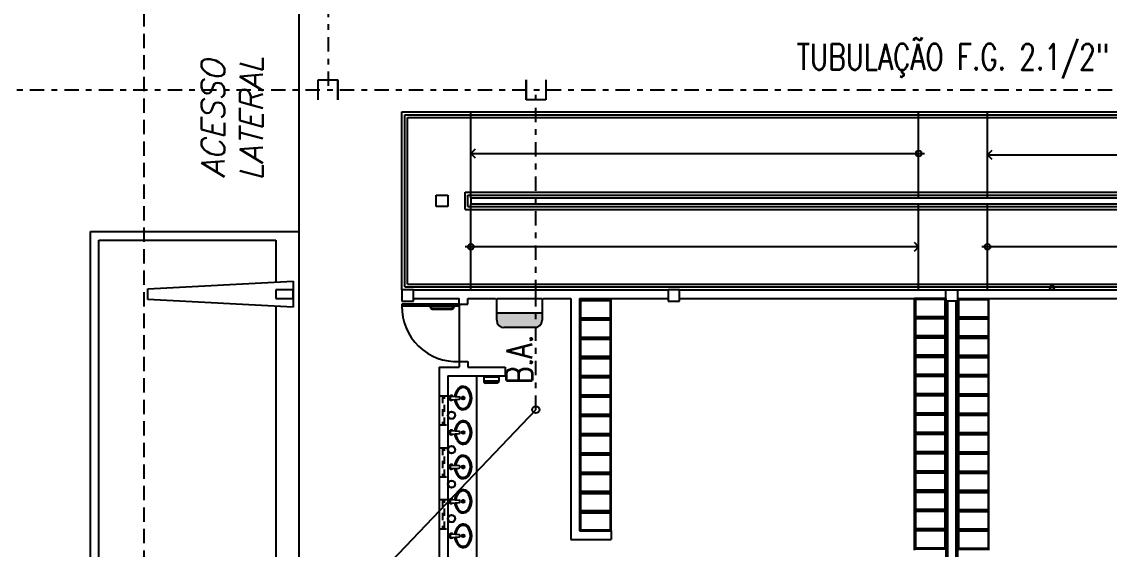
# Model space of a CAD drawing. Header units: millimetres. Extents: x 999 to 1260, y -38 to 225.
# Drawn here: x 1049.17 to 1068.11, y 85.04 to 94.23 of the extents above; entities that cross this region are included whole.
import ezdxf
from ezdxf.enums import TextEntityAlignment as Align

# ---------------------------------------------------------------- set-up
doc = ezdxf.new("R2010")
doc.units = ezdxf.units.MM
for name, pattern in [('DASHDOT2', [0.5, 0.25, -0.125, 0, -0.125]), ('HIDDEN', [0.375, 0.25, -0.125]), ('HIDDEN2', [0.1875, 0.125, -0.0625])]:
    doc.linetypes.add(name, pattern=pattern)
for name, color, linetype in [('I-ARQ', 8, 'Continuous'), ('I-CONEXAO', 1, 'Continuous'), ('I-INCENDIO', 2, 'Continuous'), ('I-NORMO_ARQ', 9, 'Continuous'), ('I-NORMO_INST', 4, 'Continuous'), ('I-ÁGUA', 5, 'Continuous')]:
    doc.layers.add(name, color=color, linetype=linetype)
doc.styles.add('ROMANS', font='romans', dxfattribs={"oblique": 15})

# ---------------------------------------------------------------- blocks, each defined once
blk = doc.blocks.new('_Open90')
at = {"color": 0, "linetype": 'ByBlock', "lineweight": -2}
for p, q in [((0, 0), (-1, 0)), ((-0.5, 0.5), (0, 0)), ((0, 0), (-0.5, -0.5))]:
    blk.add_line(p, q, dxfattribs=at)
blk = doc.blocks.new('praça')
at = {"layer": 'I-ARQ'}
for p, q in [((1252.254, 40.419), (1266.437, 40.419)), ((1266.437, 40.419), (1266.437, 36.789)), ((1259.629, 40.269), (1266.287, 40.269)), ((1266.287, 40.269), (1266.287, 37.189)), ((1265.121, 36.889), (1265.254, 39.419)), ((1265.254, 39.419), (1265.437, 39.419)), ((1265.437, 39.419), (1265.571, 36.889)), ((1265.137, 37.189), (1259.555, 37.189)), ((1265.421, 37.189), (1265.271, 37.189)), ((1265.271, 37.189), (1265.271, 36.889)), ((1265.421, 36.889), (1265.421, 37.189)), ((1266.287, 37.189), (1265.555, 37.189)), ((1266.437, 36.789), (1252.254, 36.789)), ((1265.571, 36.889), (1265.121, 36.889)), ((1265.396, 36.889), (1265.246, 36.889)), ((1265.271, 36.889), (1265.421, 36.889)), ((1270.254, 36.789), (1266.437, 36.789)), ((1265.171, 34.994), (1265.141, 34.994)), ((1265.141, 34.994), (1265.141, 33.994)), ((1265.171, 33.994), (1265.171, 34.994)), ((1265.421, 34.994), (1265.221, 34.994)), ((1265.221, 34.994), (1265.221, 34.794)), ((1265.421, 34.994), (1265.221, 34.994)), ((1265.221, 34.994), (1265.221, 34.794)), ((1265.421, 34.994), (1268.521, 34.994)), ((1265.421, 34.994), (1268.521, 34.994)), ((1265.421, 34.794), (1265.421, 34.994)), ((1265.421, 34.794), (1265.421, 34.994)), ((1265.471, 34.944), (1268.471, 34.944)), ((1265.471, 34.944), (1265.471, 33.794)), ((1265.471, 34.944), (1268.471, 34.944)), ((1265.471, 34.944), (1265.471, 33.794)), ((1265.521, 34.894), (1268.421, 34.894)), ((1265.521, 34.894), (1265.521, 33.794)), ((1265.521, 34.894), (1268.421, 34.894)), ((1265.521, 34.894), (1265.521, 33.794)), ((1268.421, 34.894), (1268.421, 16.694)), ((1268.421, 34.894), (1268.421, 16.694)), ((1268.471, 34.944), (1268.471, 16.694)), ((1268.471, 34.944), (1268.471, 16.694)), ((1268.521, 34.994), (1268.521, 33.794)), ((1268.521, 34.994), (1268.521, 33.794)), ((1265.221, 34.794), (1265.421, 34.794)), ((1265.221, 34.794), (1265.421, 34.794)), ((1265.271, 34.794), (1265.271, 33.994)), ((1265.421, 34.794), (1265.421, 30.357)), ((1264.071, 34.344), (1260.151, 34.344)), ((1264.071, 34.344), (1264.071, 33.994)), ((1263.921, 34.194), (1260.151, 34.194)), ((1261.107, 34.143), (1261.116, 33.997)), ((1261.169, 34.143), (1261.158, 33.997)), ((1261.707, 34.143), (1261.716, 33.997)), ((1261.769, 34.143), (1261.758, 33.997)), ((1262.307, 34.143), (1262.316, 33.997)), ((1262.369, 34.143), (1262.358, 33.997)), ((1262.907, 34.143), (1262.916, 33.997)), ((1262.969, 34.143), (1262.958, 33.997)), ((1263.507, 34.143), (1263.516, 33.997)), ((1263.569, 34.143), (1263.558, 33.997)), ((1263.921, 34.194), (1263.921, 33.194)), ((1264.171, 33.994), (1264.071, 33.994)), ((1264.171, 33.994), (1264.171, 33.844)), ((1265.171, 33.994), (1264.171, 33.994)), ((1265.141, 33.994), (1265.171, 33.994)), ((1265.171, 33.994), (1265.171, 33.844)), ((1265.171, 33.994), (1265.271, 33.994)), ((1264.071, 33.844), (1264.071, 33.194)), ((1264.171, 33.844), (1264.071, 33.844)), ((1265.171, 33.844), (1265.271, 33.844)), ((1265.271, 33.844), (1265.271, 32.049)), ((1265.421, 33.794), (1266.921, 33.794)), ((1265.421, 33.794), (1266.921, 33.794)), ((1265.471, 33.794), (1265.471, 16.994)), ((1265.471, 33.794), (1265.471, 16.994)), ((1265.521, 33.794), (1265.521, 16.994)), ((1265.521, 33.794), (1265.521, 16.994)), ((1266.821, 33.894), (1266.821, 15.944)), ((1266.821, 33.894), (1267.121, 33.894)), ((1266.821, 33.894), (1266.821, 15.944)), ((1266.821, 33.894), (1267.121, 33.894)), ((1266.871, 33.844), (1266.871, 15.894)), ((1266.871, 33.844), (1267.071, 33.844)), ((1266.871, 33.844), (1266.871, 15.894)), ((1266.871, 33.844), (1267.071, 33.844)), ((1266.921, 33.794), (1266.921, 15.844)), ((1267.021, 33.794), (1266.921, 33.794)), ((1266.921, 33.794), (1266.921, 15.844)), ((1267.021, 33.794), (1266.921, 33.794)), ((1267.021, 33.794), (1267.021, 16.994)), ((1267.021, 33.794), (1268.521, 33.794)), ((1267.021, 33.794), (1267.021, 16.994)), ((1267.021, 33.794), (1268.521, 33.794)), ((1267.071, 33.844), (1267.071, 16.694)), ((1267.071, 33.844), (1267.071, 16.694)), ((1267.121, 33.894), (1267.121, 16.694)), ((1267.121, 33.894), (1267.121, 16.694)), ((1268.521, 33.794), (1268.521, 16.994)), ((1268.521, 33.794), (1268.521, 16.994)), ((1263.921, 33.694), (1260.151, 33.694)), ((1263.796, 33.337), (1263.796, 33.537)), ((1263.801, 33.321), (1263.801, 33.553)), ((1263.81, 33.312), (1263.81, 33.563)), ((1263.902, 33.567), (1263.826, 33.567)), ((1263.83, 33.307), (1263.83, 33.567)), ((1263.902, 33.307), (1263.902, 33.567)), ((1263.921, 33.54), (1263.902, 33.54)), ((1263.921, 33.54), (1263.921, 33.334)), ((1263.921, 33.334), (1263.902, 33.334)), ((1263.902, 33.307), (1263.826, 33.307)), ((1264.071, 33.194), (1263.921, 33.194)), ((1265.271, 32.049), (1261.071, 32.049)), ((1261.071, 32.049), (1261.071, 31.349)), ((1265.271, 31.899), (1261.221, 31.899)), ((1261.221, 31.899), (1261.221, 31.349)), ((1261.557, 31.899), (1261.221, 31.899)), ((1261.221, 31.899), (1261.221, 31.351)), ((1261.539, 31.881), (1261.239, 31.881)), ((1261.239, 31.881), (1261.239, 31.351)), ((1261.539, 31.881), (1261.539, 31.351)), ((1261.557, 31.899), (1261.557, 31.351)), ((1261.893, 31.899), (1261.557, 31.899)), ((1261.557, 31.899), (1261.557, 31.351)), ((1261.875, 31.881), (1261.575, 31.881)), ((1261.575, 31.881), (1261.575, 31.351)), ((1261.875, 31.881), (1261.875, 31.351)), ((1262.229, 31.899), (1261.893, 31.899)), ((1261.893, 31.899), (1261.893, 31.351)), ((1261.893, 31.899), (1261.893, 31.351)), ((1262.211, 31.881), (1261.911, 31.881)), ((1261.911, 31.881), (1261.911, 31.351)), ((1262.211, 31.881), (1262.211, 31.351)), ((1262.565, 31.899), (1262.229, 31.899)), ((1262.229, 31.899), (1262.229, 31.351)), ((1262.229, 31.899), (1262.229, 31.351)), ((1262.547, 31.881), (1262.247, 31.881)), ((1262.247, 31.881), (1262.247, 31.351)), ((1262.547, 31.881), (1262.547, 31.351)), ((1262.901, 31.899), (1262.565, 31.899)), ((1262.565, 31.899), (1262.565, 31.351)), ((1262.565, 31.899), (1262.565, 31.351)), ((1262.883, 31.881), (1262.583, 31.881)), ((1262.583, 31.881), (1262.583, 31.351)), ((1262.883, 31.881), (1262.883, 31.351)), ((1263.237, 31.899), (1262.901, 31.899)), ((1262.901, 31.899), (1262.901, 31.351)), ((1262.901, 31.899), (1262.901, 31.351)), ((1263.219, 31.881), (1262.919, 31.881)), ((1262.919, 31.881), (1262.919, 31.351)), ((1263.219, 31.881), (1263.219, 31.351)), ((1263.573, 31.899), (1263.237, 31.899)), ((1263.237, 31.899), (1263.237, 31.351)), ((1263.237, 31.899), (1263.237, 31.351)), ((1263.555, 31.881), (1263.255, 31.881)), ((1263.255, 31.881), (1263.255, 31.351)), ((1263.555, 31.881), (1263.555, 31.351)), ((1263.909, 31.899), (1263.573, 31.899)), ((1263.573, 31.899), (1263.573, 31.351)), ((1263.573, 31.899), (1263.573, 31.351)), ((1263.891, 31.881), (1263.591, 31.881)), ((1263.591, 31.881), (1263.591, 31.351)), ((1263.891, 31.881), (1263.891, 31.351)), ((1264.245, 31.899), (1263.909, 31.899)), ((1263.909, 31.899), (1263.909, 31.351)), ((1263.909, 31.899), (1263.909, 31.351)), ((1264.227, 31.881), (1263.927, 31.881)), ((1263.927, 31.881), (1263.927, 31.351)), ((1264.227, 31.881), (1264.227, 31.351)), ((1264.581, 31.899), (1264.245, 31.899)), ((1264.245, 31.899), (1264.245, 31.351)), ((1264.245, 31.899), (1264.245, 31.351)), ((1264.563, 31.881), (1264.263, 31.881)), ((1264.263, 31.881), (1264.263, 31.351)), ((1264.563, 31.881), (1264.563, 31.351)), ((1264.917, 31.899), (1264.581, 31.899)), ((1264.581, 31.899), (1264.581, 31.351)), ((1264.581, 31.899), (1264.581, 31.351)), ((1264.899, 31.881), (1264.599, 31.881)), ((1264.599, 31.881), (1264.599, 31.351)), ((1264.899, 31.881), (1264.899, 31.351)), ((1265.253, 31.899), (1264.917, 31.899)), ((1264.917, 31.899), (1264.917, 31.351)), ((1264.917, 31.899), (1264.917, 31.351)), ((1265.235, 31.881), (1264.935, 31.881)), ((1264.935, 31.881), (1264.935, 31.351)), ((1265.235, 31.881), (1265.235, 31.351)), ((1265.253, 31.899), (1265.253, 31.351)), ((1265.271, 31.899), (1265.271, 30.357)), ((1261.221, 31.349), (1261.071, 31.349)), ((1261.221, 31.351), (1261.539, 31.351)), ((1261.539, 31.351), (1261.557, 31.351)), ((1261.557, 31.351), (1261.875, 31.351)), ((1261.875, 31.351), (1261.893, 31.351)), ((1261.893, 31.351), (1262.211, 31.351)), ((1262.211, 31.351), (1262.229, 31.351)), ((1262.229, 31.351), (1262.547, 31.351)), ((1262.547, 31.351), (1262.565, 31.351)), ((1262.565, 31.351), (1262.883, 31.351)), ((1262.883, 31.351), (1262.901, 31.351)), ((1262.901, 31.351), (1263.219, 31.351)), ((1263.219, 31.351), (1263.237, 31.351)), ((1263.237, 31.351), (1263.555, 31.351)), ((1263.555, 31.351), (1263.573, 31.351)), ((1263.573, 31.351), (1263.891, 31.351)), ((1263.891, 31.351), (1263.909, 31.351)), ((1263.909, 31.351), (1264.227, 31.351)), ((1264.227, 31.351), (1264.245, 31.351)), ((1264.245, 31.351), (1264.563, 31.351)), ((1264.563, 31.351), (1264.581, 31.351)), ((1264.581, 31.351), (1264.899, 31.351)), ((1264.899, 31.351), (1264.917, 31.351)), ((1264.917, 31.351), (1265.235, 31.351)), ((1265.235, 31.351), (1265.253, 31.351)), ((1265.421, 30.357), (1265.221, 30.357)), ((1265.221, 30.357), (1265.221, 30.157)), ((1265.421, 30.357), (1265.221, 30.357)), ((1265.221, 30.357), (1265.221, 30.157)), ((1265.421, 30.157), (1265.421, 30.357)), ((1265.421, 30.157), (1265.421, 30.357)), ((1265.221, 30.157), (1265.421, 30.157)), ((1265.221, 30.157), (1265.421, 30.157)), ((1265.271, 30.157), (1265.271, 25.519)), ((1265.421, 30.157), (1265.421, 25.519)), ((1260.885, 26.067), (1260.903, 26.067)), ((1260.903, 25.519), (1260.903, 26.067)), ((1260.903, 26.067), (1261.221, 26.067)), ((1260.903, 25.519), (1260.903, 26.067)), ((1260.921, 25.537), (1260.921, 26.067)), ((1261.221, 26.067), (1261.239, 26.067)), ((1261.221, 25.537), (1261.221, 26.067)), ((1261.239, 25.519), (1261.239, 26.067)), ((1261.239, 25.519), (1261.239, 26.067)), ((1261.239, 26.067), (1261.557, 26.067)), ((1261.257, 25.537), (1261.257, 26.067)), ((1261.557, 26.067), (1261.575, 26.067)), ((1261.557, 25.537), (1261.557, 26.067)), ((1261.575, 25.519), (1261.575, 26.067)), ((1261.575, 25.519), (1261.575, 26.067)), ((1261.575, 26.067), (1261.893, 26.067)), ((1261.593, 25.537), (1261.593, 26.067)), ((1261.893, 26.067), (1261.911, 26.067)), ((1261.893, 25.537), (1261.893, 26.067)), ((1261.911, 25.519), (1261.911, 26.067)), ((1261.911, 26.067), (1262.229, 26.067)), ((1261.911, 25.519), (1261.911, 26.067)), ((1261.929, 25.537), (1261.929, 26.067)), ((1262.229, 26.067), (1262.247, 26.067)), ((1262.229, 25.537), (1262.229, 26.067)), ((1262.247, 25.519), (1262.247, 26.067)), ((1262.247, 26.067), (1262.565, 26.067)), ((1262.247, 25.519), (1262.247, 26.067)), ((1262.265, 25.537), (1262.265, 26.067)), ((1262.565, 26.067), (1262.583, 26.067)), ((1262.565, 25.537), (1262.565, 26.067)), ((1262.583, 25.519), (1262.583, 26.067)), ((1262.583, 26.067), (1262.901, 26.067)), ((1262.583, 25.519), (1262.583, 26.067)), ((1262.601, 25.537), (1262.601, 26.067)), ((1262.901, 26.067), (1262.919, 26.067)), ((1262.901, 25.537), (1262.901, 26.067)), ((1262.919, 25.519), (1262.919, 26.067)), ((1262.919, 26.067), (1263.237, 26.067)), ((1262.919, 25.519), (1262.919, 26.067)), ((1262.937, 25.537), (1262.937, 26.067)), ((1263.237, 26.067), (1263.255, 26.067)), ((1263.237, 25.537), (1263.237, 26.067)), ((1263.255, 25.519), (1263.255, 26.067)), ((1263.255, 26.067), (1263.573, 26.067)), ((1263.255, 25.519), (1263.255, 26.067)), ((1263.273, 25.537), (1263.273, 26.067)), ((1263.573, 26.067), (1263.591, 26.067)), ((1263.573, 25.537), (1263.573, 26.067)), ((1263.591, 25.519), (1263.591, 26.067)), ((1263.591, 26.067), (1263.909, 26.067)), ((1263.591, 25.519), (1263.591, 26.067)), ((1263.609, 25.537), (1263.609, 26.067)), ((1263.909, 26.067), (1263.927, 26.067)), ((1263.909, 25.537), (1263.909, 26.067)), ((1263.927, 25.519), (1263.927, 26.067)), ((1263.927, 26.067), (1264.245, 26.067)), ((1263.927, 25.519), (1263.927, 26.067)), ((1263.945, 25.537), (1263.945, 26.067)), ((1264.245, 26.067), (1264.263, 26.067)), ((1264.245, 25.537), (1264.245, 26.067)), ((1264.263, 25.519), (1264.263, 26.067)), ((1264.263, 26.067), (1264.581, 26.067)), ((1264.263, 25.519), (1264.263, 26.067)), ((1264.281, 25.537), (1264.281, 26.067)), ((1264.581, 26.067), (1264.599, 26.067)), ((1264.581, 25.537), (1264.581, 26.067)), ((1264.599, 25.519), (1264.599, 26.067)), ((1264.599, 26.067), (1264.917, 26.067)), ((1264.599, 25.519), (1264.599, 26.067)), ((1264.617, 25.537), (1264.617, 26.067)), ((1264.917, 26.067), (1264.935, 26.067)), ((1264.917, 25.537), (1264.917, 26.067)), ((1264.935, 25.519), (1264.935, 26.067)), ((1264.935, 26.067), (1265.253, 26.067)), ((1264.935, 25.519), (1264.935, 26.067)), ((1264.953, 25.537), (1264.953, 26.067)), ((1265.253, 26.067), (1265.271, 26.067)), ((1265.253, 25.537), (1265.253, 26.067)), ((1265.271, 25.519), (1265.271, 26.067)), ((1265.421, 25.994), (1266.921, 25.994)), ((1265.421, 25.994), (1266.921, 25.994)), ((1267.021, 25.994), (1268.521, 25.994)), ((1267.021, 25.994), (1268.521, 25.994)), ((1265.221, 25.494), (1259.616, 25.494)), ((1260.903, 25.519), (1260.567, 25.519)), ((1261.239, 25.519), (1260.903, 25.519)), ((1261.221, 25.537), (1260.921, 25.537)), ((1261.575, 25.519), (1261.239, 25.519)), ((1261.557, 25.537), (1261.257, 25.537)), ((1261.911, 25.519), (1261.575, 25.519)), ((1261.893, 25.537), (1261.593, 25.537)), ((1262.247, 25.519), (1261.911, 25.519)), ((1262.229, 25.537), (1261.929, 25.537)), ((1262.583, 25.519), (1262.247, 25.519)), ((1262.565, 25.537), (1262.265, 25.537)), ((1262.919, 25.519), (1262.583, 25.519)), ((1262.901, 25.537), (1262.601, 25.537)), ((1263.255, 25.519), (1262.919, 25.519)), ((1263.237, 25.537), (1262.937, 25.537)), ((1263.591, 25.519), (1263.255, 25.519)), ((1263.573, 25.537), (1263.273, 25.537)), ((1263.927, 25.519), (1263.591, 25.519)), ((1263.909, 25.537), (1263.609, 25.537)), ((1264.263, 25.519), (1263.927, 25.519)), ((1264.245, 25.537), (1263.945, 25.537)), ((1264.599, 25.519), (1264.263, 25.519)), ((1264.581, 25.537), (1264.281, 25.537)), ((1264.935, 25.519), (1264.599, 25.519)), ((1264.917, 25.537), (1264.617, 25.537)), ((1265.271, 25.519), (1264.935, 25.519)), ((1265.253, 25.537), (1264.953, 25.537)), ((1265.221, 25.319), (1265.221, 25.519)), ((1265.221, 25.519), (1265.421, 25.519)), ((1265.221, 25.319), (1265.221, 25.519)), ((1265.221, 25.519), (1265.421, 25.519)), ((1265.421, 25.519), (1265.421, 25.319)), ((1265.421, 25.519), (1265.421, 25.319)), ((1265.221, 25.344), (1259.616, 25.344)), ((1260.903, 25.319), (1260.567, 25.319)), ((1261.239, 25.319), (1260.903, 25.319)), ((1260.903, 25.319), (1260.903, 24.771)), ((1260.903, 25.319), (1260.903, 24.771)), ((1261.221, 25.301), (1260.921, 25.301)), ((1260.921, 25.301), (1260.921, 24.771)), ((1261.221, 25.301), (1261.221, 24.771)), ((1261.239, 25.319), (1261.239, 24.771)), ((1261.575, 25.319), (1261.239, 25.319)), ((1261.239, 25.319), (1261.239, 24.771)), ((1261.557, 25.301), (1261.257, 25.301)), ((1261.257, 25.301), (1261.257, 24.771)), ((1261.557, 25.301), (1261.557, 24.771)), ((1261.575, 25.319), (1261.575, 24.771)), ((1261.911, 25.319), (1261.575, 25.319)), ((1261.575, 25.319), (1261.575, 24.771)), ((1261.893, 25.301), (1261.593, 25.301)), ((1261.593, 25.301), (1261.593, 24.771)), ((1261.893, 25.301), (1261.893, 24.771)), ((1262.247, 25.319), (1261.911, 25.319)), ((1261.911, 25.319), (1261.911, 24.771)), ((1261.911, 25.319), (1261.911, 24.771)), ((1262.229, 25.301), (1261.929, 25.301)), ((1261.929, 25.301), (1261.929, 24.771)), ((1262.229, 25.301), (1262.229, 24.771)), ((1262.583, 25.319), (1262.247, 25.319)), ((1262.247, 25.319), (1262.247, 24.771)), ((1262.247, 25.319), (1262.247, 24.771)), ((1262.565, 25.301), (1262.265, 25.301)), ((1262.265, 25.301), (1262.265, 24.771)), ((1262.565, 25.301), (1262.565, 24.771)), ((1262.919, 25.319), (1262.583, 25.319)), ((1262.583, 25.319), (1262.583, 24.771)), ((1262.583, 25.319), (1262.583, 24.771)), ((1262.901, 25.301), (1262.601, 25.301)), ((1262.601, 25.301), (1262.601, 24.771)), ((1262.901, 25.301), (1262.901, 24.771)), ((1263.255, 25.319), (1262.919, 25.319)), ((1262.919, 25.319), (1262.919, 24.771)), ((1262.919, 25.319), (1262.919, 24.771)), ((1263.237, 25.301), (1262.937, 25.301)), ((1262.937, 25.301), (1262.937, 24.771)), ((1263.237, 25.301), (1263.237, 24.771)), ((1263.591, 25.319), (1263.255, 25.319)), ((1263.255, 25.319), (1263.255, 24.771)), ((1263.255, 25.319), (1263.255, 24.771)), ((1263.573, 25.301), (1263.273, 25.301)), ((1263.273, 25.301), (1263.273, 24.771)), ((1263.573, 25.301), (1263.573, 24.771)), ((1263.927, 25.319), (1263.591, 25.319)), ((1263.591, 25.319), (1263.591, 24.771)), ((1263.591, 25.319), (1263.591, 24.771)), ((1263.909, 25.301), (1263.609, 25.301)), ((1263.609, 25.301), (1263.609, 24.771)), ((1263.909, 25.301), (1263.909, 24.771)), ((1264.263, 25.319), (1263.927, 25.319)), ((1263.927, 25.319), (1263.927, 24.771)), ((1263.927, 25.319), (1263.927, 24.771)), ((1264.245, 25.301), (1263.945, 25.301)), ((1263.945, 25.301), (1263.945, 24.771)), ((1264.245, 25.301), (1264.245, 24.771)), ((1264.599, 25.319), (1264.263, 25.319)), ((1264.263, 25.319), (1264.263, 24.771)), ((1264.263, 25.319), (1264.263, 24.771)), ((1264.581, 25.301), (1264.281, 25.301)), ((1264.281, 25.301), (1264.281, 24.771)), ((1264.581, 25.301), (1264.581, 24.771)), ((1264.935, 25.319), (1264.599, 25.319)), ((1264.599, 25.319), (1264.599, 24.771)), ((1264.599, 25.319), (1264.599, 24.771)), ((1264.917, 25.301), (1264.617, 25.301)), ((1264.617, 25.301), (1264.617, 24.771)), ((1264.917, 25.301), (1264.917, 24.771)), ((1265.271, 25.319), (1264.935, 25.319)), ((1264.935, 25.319), (1264.935, 24.771)), ((1264.935, 25.319), (1264.935, 24.771)), ((1265.253, 25.301), (1264.953, 25.301)), ((1264.953, 25.301), (1264.953, 24.771)), ((1265.421, 25.319), (1265.221, 25.319)), ((1265.421, 25.319), (1265.221, 25.319)), ((1265.253, 25.301), (1265.253, 24.771)), ((1265.271, 25.319), (1265.271, 20.682)), ((1265.271, 25.319), (1265.271, 24.771)), ((1265.421, 25.319), (1265.421, 20.682)), ((1260.885, 24.771), (1260.903, 24.771)), ((1260.903, 24.771), (1261.221, 24.771)), ((1261.221, 24.771), (1261.239, 24.771)), ((1261.239, 24.771), (1261.557, 24.771)), ((1261.557, 24.771), (1261.575, 24.771)), ((1261.575, 24.771), (1261.893, 24.771)), ((1261.893, 24.771), (1261.911, 24.771)), ((1261.911, 24.771), (1262.229, 24.771)), ((1262.229, 24.771), (1262.247, 24.771)), ((1262.247, 24.771), (1262.565, 24.771)), ((1262.565, 24.771), (1262.583, 24.771)), ((1262.583, 24.771), (1262.901, 24.771)), ((1262.901, 24.771), (1262.919, 24.771)), ((1262.919, 24.771), (1263.237, 24.771)), ((1263.237, 24.771), (1263.255, 24.771)), ((1263.255, 24.771), (1263.573, 24.771)), ((1263.573, 24.771), (1263.591, 24.771)), ((1263.591, 24.771), (1263.909, 24.771)), ((1263.909, 24.771), (1263.927, 24.771)), ((1263.927, 24.771), (1264.245, 24.771)), ((1264.245, 24.771), (1264.263, 24.771)), ((1264.263, 24.771), (1264.581, 24.771)), ((1264.581, 24.771), (1264.599, 24.771)), ((1264.599, 24.771), (1264.917, 24.771)), ((1264.917, 24.771), (1264.935, 24.771)), ((1264.935, 24.771), (1265.253, 24.771)), ((1265.253, 24.771), (1265.271, 24.771)), ((1265.421, 24.794), (1266.921, 24.794)), ((1265.421, 24.794), (1266.921, 24.794)), ((1267.021, 24.794), (1268.521, 24.794)), ((1267.021, 24.794), (1268.521, 24.794))]:
    blk.add_line(p, q, dxfattribs=at)
at = {"layer": 'I-ARQ', "linetype": 'HIDDEN'}
blk.add_line((1315.631, 39.487), (1251.08, 39.487), dxfattribs=at)
at = {"layer": 'I-ARQ', "linetype": 'HIDDEN2'}
for p, q in [((1261.26, 34.344), (1261.26, 34.194)), ((1261.76, 34.284), (1261.26, 34.284)), ((1261.76, 34.194), (1261.76, 34.344)), ((1262.165, 34.344), (1262.165, 34.194)), ((1262.665, 34.284), (1262.165, 34.284)), ((1262.665, 34.194), (1262.665, 34.344)), ((1263.07, 34.344), (1263.07, 34.194)), ((1263.57, 34.284), (1263.07, 34.284)), ((1263.57, 34.194), (1263.57, 34.344)), ((1261.26, 34.254), (1261.76, 34.254)), ((1262.165, 34.254), (1262.665, 34.254)), ((1263.07, 34.254), (1263.57, 34.254))]:
    blk.add_line(p, q, dxfattribs=at)
at = {"layer": 'I-ARQ', "ltscale": 0.2}
for p, q in [((1266.871, 34.194), (1266.871, 34.394)), ((1266.871, 34.394), (1267.071, 34.394)), ((1267.071, 34.394), (1267.071, 34.194)), ((1267.071, 34.194), (1266.871, 34.194))]:
    blk.add_line(p, q, dxfattribs=at)
at = {"layer": 'I-ARQ'}
for points in [[(1265.086, 34.47), (1265.085, 34.462)], [(1265.088, 34.478), (1265.086, 34.47)], [(1265.092, 34.485), (1265.088, 34.478)], [(1265.098, 34.492), (1265.092, 34.485)], [(1265.105, 34.497), (1265.098, 34.492)], [(1265.106, 34.472), (1265.104, 34.467)], [(1265.113, 34.501), (1265.105, 34.497)], [(1265.109, 34.477), (1265.106, 34.472)], [(1265.113, 34.481), (1265.109, 34.477)], [(1265.121, 34.503), (1265.113, 34.501)], [(1265.118, 34.483), (1265.113, 34.481)], [(1265.124, 34.484), (1265.118, 34.483)], [(1265.129, 34.503), (1265.121, 34.503)], [(1265.124, 34.484), (1265.129, 34.484)], [(1265.13, 34.505), (1265.129, 34.504)], [(1265.129, 34.504), (1265.129, 34.484)], [(1265.129, 34.504), (1265.129, 34.504)], [(1265.129, 34.484), (1265.129, 34.483)], [(1265.129, 34.483), (1265.13, 34.483)], [(1265.13, 34.505), (1265.13, 34.482)], [(1265.13, 34.505), (1265.133, 34.505)], [(1265.13, 34.505), (1265.13, 34.505)], [(1265.13, 34.483), (1265.13, 34.482)], [(1265.13, 34.482), (1265.133, 34.482)], [(1265.134, 34.516), (1265.133, 34.515)], [(1265.133, 34.515), (1265.133, 34.494)], [(1265.133, 34.494), (1265.133, 34.472)], [(1265.133, 34.494), (1265.141, 34.494)], [(1265.133, 34.494), (1265.141, 34.494)], [(1265.133, 34.472), (1265.134, 34.471)], [(1265.135, 34.516), (1265.134, 34.516)], [(1265.134, 34.516), (1265.134, 34.516)], [(1265.134, 34.471), (1265.134, 34.471)], [(1265.134, 34.471), (1265.135, 34.471)], [(1265.135, 34.516), (1265.141, 34.516)], [(1265.135, 34.471), (1265.141, 34.471)], [(1265.139, 34.494), (1265.139, 34.494)], [(1265.141, 34.516), (1265.141, 34.471)], [(1265.085, 34.462), (1265.085, 34.126)], [(1265.104, 34.467), (1265.103, 34.462)], [(1265.103, 34.462), (1265.103, 34.126)], [(1265.085, 34.126), (1265.086, 34.118)], [(1265.086, 34.118), (1265.088, 34.11)], [(1265.088, 34.11), (1265.092, 34.103)], [(1265.092, 34.103), (1265.098, 34.096)], [(1265.098, 34.096), (1265.105, 34.091)], [(1265.103, 34.126), (1265.104, 34.121)], [(1265.104, 34.121), (1265.106, 34.116)], [(1265.105, 34.091), (1265.113, 34.087)], [(1265.106, 34.116), (1265.109, 34.111)], [(1265.109, 34.111), (1265.113, 34.108)], [(1265.113, 34.108), (1265.117, 34.105)], [(1265.117, 34.105), (1265.12, 34.104)], [(1265.12, 34.104), (1265.124, 34.104)], [(1265.124, 34.104), (1265.129, 34.104)], [(1265.13, 34.105), (1265.129, 34.105)], [(1265.129, 34.105), (1265.129, 34.104)], [(1265.129, 34.104), (1265.129, 34.084)], [(1265.13, 34.106), (1265.13, 34.083)], [(1265.13, 34.106), (1265.133, 34.106)], [(1265.13, 34.106), (1265.13, 34.105)], [(1265.133, 34.116), (1265.134, 34.117)], [(1265.133, 34.094), (1265.133, 34.116)], [(1265.133, 34.073), (1265.133, 34.094)], [(1265.133, 34.094), (1265.141, 34.094)], [(1265.133, 34.094), (1265.141, 34.094)], [(1265.134, 34.117), (1265.134, 34.117)], [(1265.134, 34.117), (1265.135, 34.117)], [(1265.135, 34.117), (1265.141, 34.117)], [(1265.139, 34.094), (1265.139, 34.094)], [(1265.141, 34.072), (1265.141, 34.117)], [(1265.113, 34.087), (1265.118, 34.086)], [(1265.123, 34.085), (1265.118, 34.086)], [(1265.123, 34.085), (1265.129, 34.085)], [(1265.129, 34.084), (1265.129, 34.084)], [(1265.129, 34.084), (1265.13, 34.083)], [(1265.13, 34.083), (1265.133, 34.083)], [(1265.13, 34.083), (1265.13, 34.083)], [(1265.134, 34.072), (1265.133, 34.073)], [(1265.135, 34.072), (1265.134, 34.072)], [(1265.134, 34.072), (1265.134, 34.072)], [(1265.135, 34.072), (1265.141, 34.072)], [(1266.171, 26.144), (1266.171, 33.894)], [(1266.171, 26.144), (1266.171, 33.894)], [(1267.796, 33.644), (1267.796, 25.894)], [(1267.796, 33.644), (1267.796, 25.894)], [(1261.539, 31.366), (1261.239, 31.366)], [(1261.875, 31.366), (1261.575, 31.366)], [(1262.211, 31.366), (1261.911, 31.366)], [(1262.547, 31.366), (1262.247, 31.366)], [(1262.883, 31.366), (1262.583, 31.366)], [(1263.219, 31.366), (1262.919, 31.366)], [(1263.555, 31.366), (1263.255, 31.366)], [(1263.891, 31.366), (1263.591, 31.366)], [(1264.227, 31.366), (1263.927, 31.366)], [(1264.563, 31.366), (1264.263, 31.366)], [(1264.899, 31.366), (1264.599, 31.366)], [(1265.235, 31.366), (1264.935, 31.366)], [(1261.221, 26.052), (1260.921, 26.052)], [(1261.557, 26.052), (1261.257, 26.052)], [(1261.893, 26.052), (1261.593, 26.052)], [(1262.229, 26.052), (1261.929, 26.052)], [(1262.565, 26.052), (1262.265, 26.052)], [(1262.901, 26.052), (1262.601, 26.052)], [(1263.237, 26.052), (1262.937, 26.052)], [(1263.573, 26.052), (1263.273, 26.052)], [(1263.909, 26.052), (1263.609, 26.052)], [(1264.245, 26.052), (1263.945, 26.052)], [(1264.581, 26.052), (1264.281, 26.052)], [(1264.917, 26.052), (1264.617, 26.052)], [(1265.253, 26.052), (1264.953, 26.052)], [(1266.171, 17.15), (1266.171, 24.894)], [(1266.171, 17.15), (1266.171, 24.894)], [(1261.221, 24.786), (1260.921, 24.786)], [(1261.557, 24.786), (1261.257, 24.786)], [(1261.893, 24.786), (1261.593, 24.786)], [(1262.229, 24.786), (1261.929, 24.786)], [(1262.565, 24.786), (1262.265, 24.786)], [(1262.901, 24.786), (1262.601, 24.786)], [(1263.237, 24.786), (1262.937, 24.786)], [(1263.573, 24.786), (1263.273, 24.786)], [(1263.909, 24.786), (1263.609, 24.786)], [(1264.245, 24.786), (1263.945, 24.786)], [(1264.581, 24.786), (1264.281, 24.786)], [(1264.917, 24.786), (1264.617, 24.786)], [(1265.253, 24.786), (1264.953, 24.786)], [(1267.771, 24.644), (1267.771, 16.894)], [(1267.771, 24.644), (1267.771, 16.894)]]:
    blk.add_lwpolyline(points, dxfattribs=at)
at = {"layer": 'I-ARQ', "linetype": 'Continuous', "ltscale": 2.5}
for centre, radius in [((1261.436, 34.129), 0.065), ((1261.436, 34.129), 0.0599), ((1262.036, 34.129), 0.065), ((1262.036, 34.129), 0.0599), ((1262.636, 34.129), 0.065), ((1262.636, 34.129), 0.0599), ((1263.236, 34.129), 0.065), ((1263.236, 34.129), 0.0599)]:
    blk.add_circle(centre, radius, dxfattribs=at)
at = {"layer": 'I-ARQ'}
for centre, radius in [((1261.136, 33.927), 0.0248), ((1261.136, 33.927), 0.0188), ((1261.136, 33.927), 0.0146), ((1261.736, 33.927), 0.0248), ((1261.736, 33.927), 0.0188), ((1261.736, 33.927), 0.0146), ((1262.336, 33.927), 0.0248), ((1262.336, 33.927), 0.0188), ((1262.336, 33.927), 0.0146), ((1262.936, 33.927), 0.0248), ((1262.936, 33.927), 0.0188), ((1262.936, 33.927), 0.0146), ((1263.536, 33.927), 0.0248), ((1263.536, 33.927), 0.0188), ((1263.536, 33.927), 0.0146), ((1266.171, 33.794), 0.05), ((1266.171, 33.794), 0.05), ((1267.796, 25.994), 0.05), ((1267.796, 25.994), 0.05), ((1266.171, 24.794), 0.05), ((1266.171, 24.794), 0.05)]:
    blk.add_circle(centre, radius, dxfattribs=at)
for centre, radius, start, end in [((1265.126, 34.038), 0.956, 89.1118, 182.6331), ((1261.138, 34.135), 0.0405, 312.6025, 224.0244), ((1261.138, 34.106), 0.0483, 50.0629, 129.9371), ((1261.738, 34.135), 0.0405, 312.6025, 224.0244), ((1261.738, 34.106), 0.0483, 50.0629, 129.9371), ((1262.338, 34.135), 0.0405, 312.6025, 224.0244), ((1262.338, 34.106), 0.0483, 50.0629, 129.9371), ((1262.938, 34.135), 0.0405, 312.6025, 224.0244), ((1262.938, 34.106), 0.0483, 50.0629, 129.9371), ((1263.538, 34.135), 0.0405, 312.6025, 224.0244), ((1263.538, 34.106), 0.0483, 50.0629, 129.9371), ((1261.057, 33.927), 0.123, 174.4524, 224.3819), ((1261.062, 33.924), 0.129, 144.5232, 173.1767), ((1261.062, 33.924), 0.109, 144.8047, 173.0573), ((1261.057, 33.927), 0.103, 174.578, 224.0021), ((1261.078, 33.902), 0.155, 120.725, 141.4841), ((1261.078, 33.902), 0.135, 120.5755, 141.2533), ((1261.134, 33.826), 0.249, 95.145, 122.7375), ((1261.134, 33.826), 0.229, 95.2881, 122.828), ((1261.137, 34.005), 0.0225, 202.02, 337.98), ((1261.138, 33.826), 0.229, 57.172, 83.7707), ((1261.138, 33.826), 0.249, 57.2625, 83.9188), ((1261.193, 33.902), 0.135, 38.7467, 59.4245), ((1261.193, 33.902), 0.155, 38.5159, 59.275), ((1261.215, 33.927), 0.103, 315.9979, 5.422), ((1261.209, 33.924), 0.109, 6.9427, 35.1953), ((1261.215, 33.927), 0.123, 315.6181, 5.5476), ((1261.209, 33.924), 0.129, 6.8233, 35.4768), ((1261.657, 33.927), 0.123, 174.4524, 224.3819), ((1261.662, 33.924), 0.129, 144.5232, 173.1767), ((1261.662, 33.924), 0.109, 144.8047, 173.0573), ((1261.657, 33.927), 0.103, 174.578, 224.0021), ((1261.678, 33.902), 0.155, 120.725, 141.4841), ((1261.678, 33.902), 0.135, 120.5755, 141.2533), ((1261.734, 33.826), 0.249, 95.145, 122.7375), ((1261.734, 33.826), 0.229, 95.2881, 122.828), ((1261.737, 34.005), 0.0225, 202.02, 337.98), ((1261.738, 33.826), 0.229, 57.172, 83.7707), ((1261.738, 33.826), 0.249, 57.2625, 83.9188), ((1261.793, 33.902), 0.135, 38.7467, 59.4245), ((1261.793, 33.902), 0.155, 38.5159, 59.275), ((1261.815, 33.927), 0.103, 315.9979, 5.422), ((1261.809, 33.924), 0.109, 6.9427, 35.1953), ((1261.815, 33.927), 0.123, 315.6181, 5.5476), ((1261.809, 33.924), 0.129, 6.8233, 35.4768), ((1262.257, 33.927), 0.123, 174.4524, 224.3819), ((1262.262, 33.924), 0.129, 144.5232, 173.1767), ((1262.262, 33.924), 0.109, 144.8047, 173.0573), ((1262.257, 33.927), 0.103, 174.578, 224.0021), ((1262.278, 33.902), 0.155, 120.725, 141.4841), ((1262.278, 33.902), 0.135, 120.5755, 141.2533), ((1262.334, 33.826), 0.249, 95.145, 122.7375), ((1262.334, 33.826), 0.229, 95.2881, 122.828), ((1262.337, 34.005), 0.0225, 202.02, 337.98), ((1262.338, 33.826), 0.229, 57.172, 83.7707), ((1262.338, 33.826), 0.249, 57.2625, 83.9188), ((1262.393, 33.902), 0.135, 38.7467, 59.4245), ((1262.393, 33.902), 0.155, 38.5159, 59.275), ((1262.415, 33.927), 0.103, 315.9979, 5.422), ((1262.409, 33.924), 0.109, 6.9427, 35.1953), ((1262.415, 33.927), 0.123, 315.6181, 5.5476), ((1262.409, 33.924), 0.129, 6.8233, 35.4768), ((1262.857, 33.927), 0.123, 174.4524, 224.3819), ((1262.862, 33.924), 0.129, 144.5232, 173.1767), ((1262.862, 33.924), 0.109, 144.8047, 173.0573), ((1262.857, 33.927), 0.103, 174.578, 224.0021), ((1262.878, 33.902), 0.155, 120.725, 141.4841), ((1262.878, 33.902), 0.135, 120.5755, 141.2533), ((1262.934, 33.826), 0.249, 95.145, 122.7375), ((1262.934, 33.826), 0.229, 95.2881, 122.828), ((1262.937, 34.005), 0.0225, 202.02, 337.98), ((1262.938, 33.826), 0.229, 57.172, 83.7707), ((1262.938, 33.826), 0.249, 57.2625, 83.9188), ((1262.993, 33.902), 0.135, 38.7467, 59.4245), ((1262.993, 33.902), 0.155, 38.5159, 59.275), ((1263.015, 33.927), 0.103, 315.9979, 5.422), ((1263.009, 33.924), 0.109, 6.9427, 35.1953), ((1263.015, 33.927), 0.123, 315.6181, 5.5476), ((1263.009, 33.924), 0.129, 6.8233, 35.4768), ((1263.457, 33.927), 0.123, 174.4524, 224.3819), ((1263.462, 33.924), 0.129, 144.5232, 173.1767), ((1263.462, 33.924), 0.109, 144.8047, 173.0573), ((1263.457, 33.927), 0.103, 174.578, 224.0021), ((1263.478, 33.902), 0.155, 120.725, 141.4841), ((1263.478, 33.902), 0.135, 120.5755, 141.2533), ((1263.534, 33.826), 0.249, 95.145, 122.7375), ((1263.534, 33.826), 0.229, 95.2881, 122.828), ((1263.537, 34.005), 0.0225, 202.02, 337.98), ((1263.538, 33.826), 0.229, 57.172, 83.7707), ((1263.538, 33.826), 0.249, 57.2625, 83.9188), ((1263.593, 33.902), 0.135, 38.7467, 59.4245), ((1263.593, 33.902), 0.155, 38.5159, 59.275), ((1263.615, 33.927), 0.103, 315.9979, 5.422), ((1263.609, 33.924), 0.109, 6.9427, 35.1953), ((1263.615, 33.927), 0.123, 315.6181, 5.5476), ((1263.609, 33.924), 0.129, 6.8233, 35.4768), ((1261.134, 34.027), 0.249, 228.3244, 270.4838), ((1261.134, 34.027), 0.228, 228.5041, 270.4838), ((1261.138, 34.027), 0.228, 269.5162, 311.4959), ((1261.138, 34.027), 0.249, 269.5162, 311.6756), ((1261.734, 34.027), 0.249, 228.3244, 270.4838), ((1261.734, 34.027), 0.228, 228.5041, 270.4838), ((1261.738, 34.027), 0.228, 269.5162, 311.4959), ((1261.738, 34.027), 0.249, 269.5162, 311.6756), ((1262.334, 34.027), 0.249, 228.3244, 270.4838), ((1262.334, 34.027), 0.228, 228.5041, 270.4838), ((1262.338, 34.027), 0.228, 269.5162, 311.4959), ((1262.338, 34.027), 0.249, 269.5162, 311.6756), ((1262.934, 34.027), 0.249, 228.3244, 270.4838), ((1262.934, 34.027), 0.228, 228.5041, 270.4838), ((1262.938, 34.027), 0.228, 269.5162, 311.4959), ((1262.938, 34.027), 0.249, 269.5162, 311.6756), ((1263.534, 34.027), 0.249, 228.3244, 270.4838), ((1263.534, 34.027), 0.228, 228.5041, 270.4838), ((1263.538, 34.027), 0.228, 269.5162, 311.4959), ((1263.538, 34.027), 0.249, 269.5162, 311.6756), ((1263.826, 33.537), 0.03, 90, 180), ((1263.826, 33.337), 0.03, 180, 270)]:
    blk.add_arc(centre, radius, start, end, dxfattribs=at)
at = {"layer": 'I-ARQ', "extrusion": (0, 0, -1), "xscale": 0.15, "yscale": 0.15, "zscale": -0.15}
for p, rotation in [((-1267.796, 33.794), 90.00000000000001), ((-1267.796, 33.794), 90.00000000000001), ((-1266.171, 25.994), 270.0000000133402), ((-1266.171, 25.994), 270.0000000133402), ((-1267.771, 24.794), 90.00000000000001), ((-1267.771, 24.794), 90.00000000000001)]:
    blk.add_blockref('_Open90', p, dxfattribs=dict(at, rotation=rotation))
at = {"layer": 'I-ARQ', "width": 1, "flags": 3}
blk.add_attdef('CODIGO', text='', height=0.024, rotation=360, dxfattribs=at).set_placement((1257.016, 34.844), align=Align.MIDDLE)
at = {"layer": 'I-ARQ', "text_generation_flag": 4, "width": 1, "flags": 3}
blk.add_attdef('CODIGO', text='', height=0.024, rotation=360, dxfattribs=at).set_placement((1258.871, 16.028), align=Align.MIDDLE)
at = {"layer": 'I-ARQ', "style": 'ROMANS', "width": 1}
blk.add_attdef('0.00', (1278.703, -45.867), '', height=0.36, dxfattribs=at)
at = {"layer": 'I-NORMO_ARQ', "insert": (1268.398, 38.483), "char_height": 0.4, "width": 0.36, "attachment_point": 2, "style": 'ROMANS'}
blk.add_mtext('ACESSO LATERAL', dxfattribs=at)
blk = doc.blocks.new('J')
for p, q in [((-0.086, -0.0865), (-0.086, 0.0865)), ((0.0869, -0.0865), (-0.086, -0.0865))]:
    blk.add_line(p, q)
blk = doc.blocks.new('*U317')
at = {"color": 2}
blk.add_wipeout([(-0.1621, -0.0044), (-0.1621, 0.1694), (-0.1316, 0.2063), (0.1294, 0.2084), (0.162, 0.1683), (0.162, -0.0044)], dxfattribs=at)
blk.add_hatch(color=256).paths.add_polyline_path([(0.1557, 0.1), (0.1557, 0.15, 0.414214), (0.1057, 0.2), (-0.1057, 0.2, 0.414214), (-0.1557, 0.15), (-0.1557, 0.1)])
at = {"color": 0}
for p, q in [((-0.1557, 0.1), (-0.1557, 0.15)), ((-0.1057, 0.2), (0.1057, 0.2)), ((0.1557, 0.15), (0.1557, 0.1)), ((-0.1557, 0.1), (0.1557, 0.1)), ((-0.1557, 0), (-0.1557, 0.1)), ((0.1557, 0.1), (0.1557, 0)), ((0.1557, 0), (-0.1557, 0))]:
    blk.add_line(p, q, dxfattribs=at)
for centre, start, end in [((-0.1057, 0.15), 90, 180), ((0.1057, 0.15), 0, 90)]:
    blk.add_arc(centre, 0.05, start, end, dxfattribs=at)
blk = doc.blocks.new('TEE')
for p, q in [((0.0865, 0.0865), (-0.0865, 0.0865)), ((-0.0865, -0.0865), (-0.0865, 0.0865)), ((0.0865, -0.0865), (-0.0865, -0.0865))]:
    blk.add_line(p, q)
blk = doc.blocks.new('*U331')
for p, q in [((0.000595, -0.024738), (0, 0)), ((0.001441, -0.059936), (0.000846, -0.035197)), ((0.002047, -0.056784), (0.000684, -0.056817)), ((0.000684, -0.056817), (0.001441, -0.059936))]:
    blk.add_line(p, q)
for centre, radius in [((0, 0), 0.000311), ((0.000721, -0.029968), 0.004878)]:
    blk.add_circle(centre, radius)
at = {"color": 8}
blk.add_circle((0.000721, -0.029968), 0.005231, dxfattribs=at)
blk.add_solid([(0.002047, -0.056784), (0.000684, -0.056817), (0.001441, -0.059936)])

msp = doc.modelspace()

# ---------------------------------------------------------------- linework, layer by layer
at = {"layer": 'I-ÁGUA', "linetype": 'DASHDOT2'}
for p, q in [((1054.502, 137.758), (1054.502, 93.042)), ((1048.71, 93.042), (1074.417, 93.042))]:
    msp.add_line(p, q, dxfattribs=at)
at = {"layer": 'I-ÁGUA'}
msp.add_circle((1067.109, 89.596), 0.038, dxfattribs=at)

# ---------------------------------------------------------------- block references
at = {"layer": 'I-ARQ', "rotation": 90}
msp.add_blockref('praça', (1090.782, -1175.864), dxfattribs=at)
at = {"layer": 'I-CONEXAO', "xscale": 2, "yscale": 2, "zscale": 2}
for name, p, rotation in [('J', (1054.502, 93.042), 180), ('TEE', (1054.501, 93.042), 270), ('TEE', (1058.123, 93.042), 90)]:
    msp.add_blockref(name, p, dxfattribs=dict(at, rotation=rotation))
msp.add_blockref('J', (1058.122, 93.042), dxfattribs=at)
at = {"layer": 'I-NORMO_INST', "xscale": 200, "yscale": 200, "zscale": 200, "rotation": 315}
msp.add_blockref('*U331', (1058.122, 87.469), dxfattribs=at)

# ---------------------------------------------------------------- texts
at = {"layer": 'I-NORMO_INST', "style": 'ROMANS', "width": 0.75}
msp.add_text('TUBULAÇÃO F.G. 2.1/2"', height=0.45, dxfattribs=at).set_placement((1062.664, 93.391))
msp.add_text('B.A.', height=0.45, rotation=90, dxfattribs=at).set_placement((1058.059, 87.918))

# ---------------------------------------------------------------- next in the draw order: block references
at = {"layer": 'I-INCENDIO', "xscale": 2.54, "yscale": 2.54, "zscale": 2.54, "rotation": 180}
msp.add_blockref('*U317', (1057.835, 89.407), dxfattribs=at)

# ---------------------------------------------------------------- next in the draw order: linework, layer by layer
at = {"layer": 'I-ÁGUA', "linetype": 'DASHDOT2'}
for p, q in [((1058.122, 89.48), (1058.122, 93.042)), ((1058.122, 87.469), (1058.122, 89.48))]:
    msp.add_line(p, q, dxfattribs=at)

doc.saveas('drawing.dxf')
